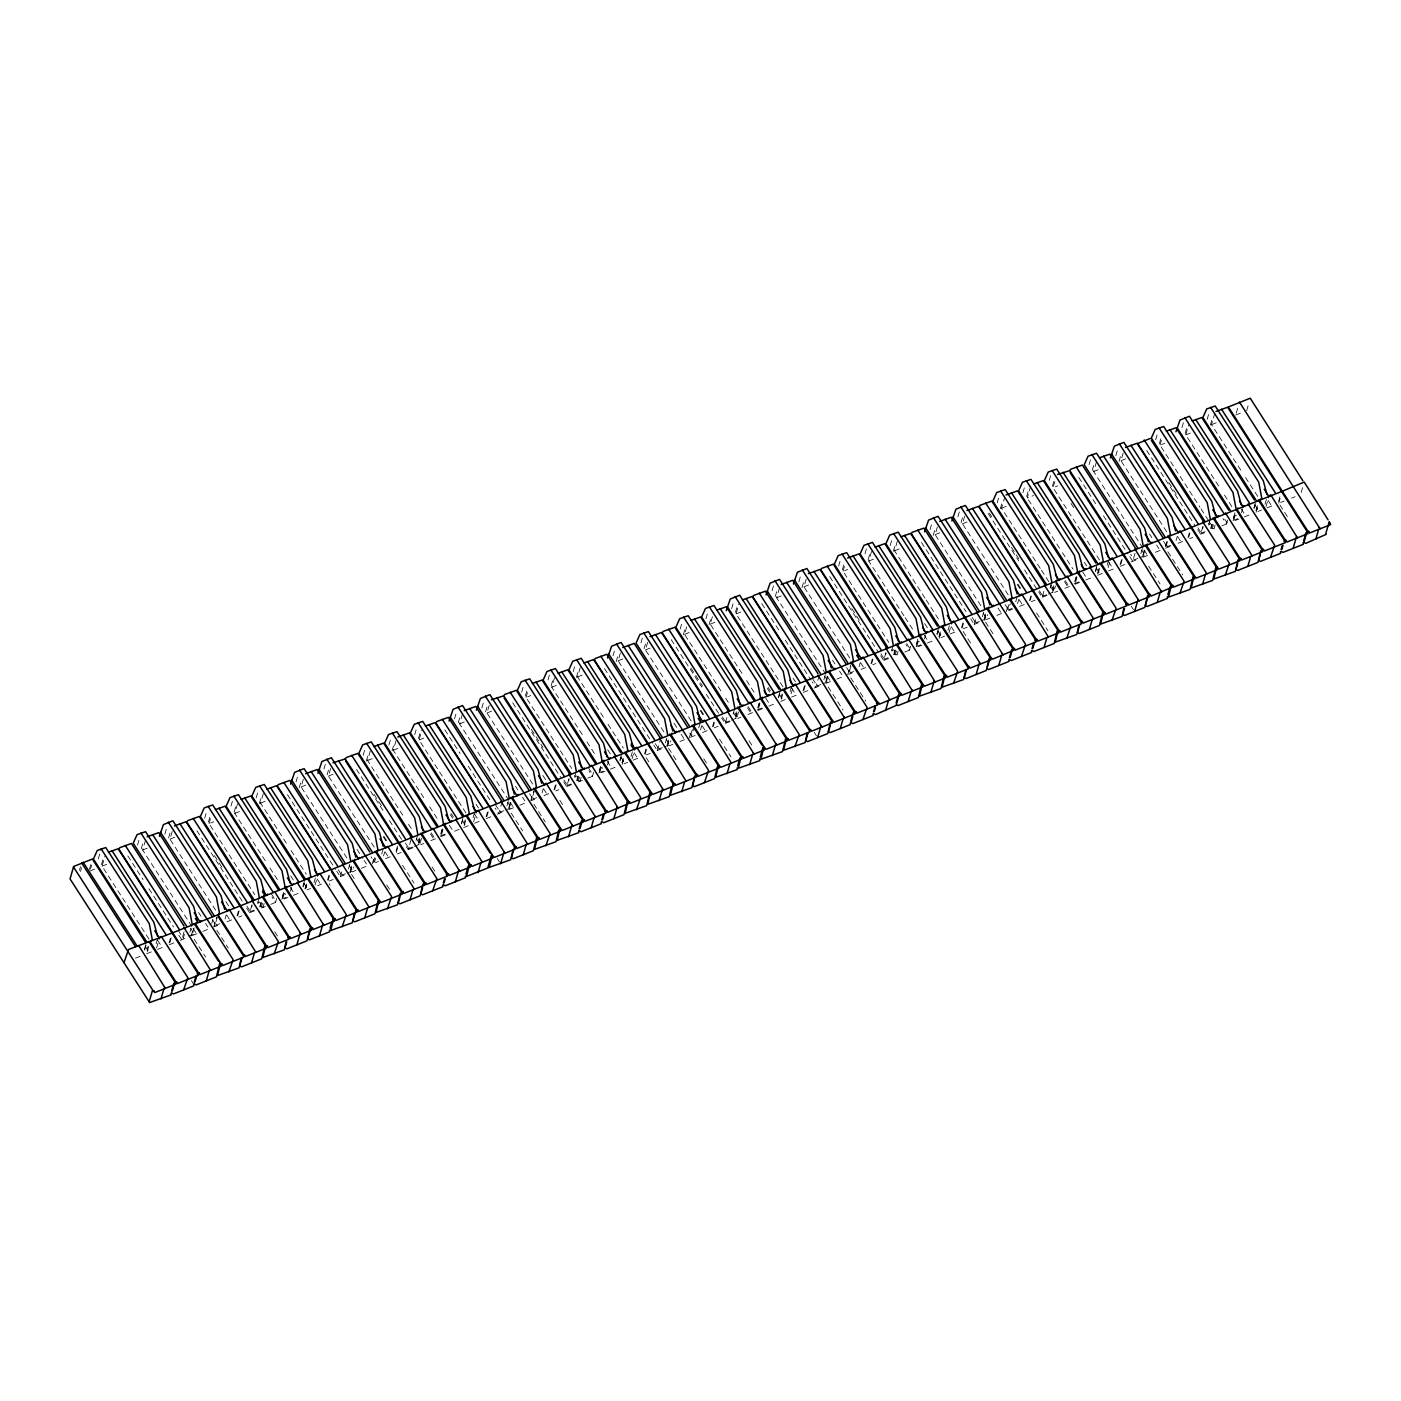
<?xml version="1.0" encoding="UTF-8"?>
<svg xmlns="http://www.w3.org/2000/svg" width="1401" height="1401" viewBox="0 0 1401 1401"><rect width="100%" height="100%" fill="white"/><g stroke="black" fill="none" stroke-linecap="round" stroke-linejoin="round"><path stroke-width="0.75" stroke-dasharray="5 3.75" d="M79.454 870.266L80.522 866.571M80.487 871.492L81.556 867.797M89.366 869.478L91.083 863.506M90.54 869.005L91.678 865.03M98.298 858.866L101.17 848.918M101.467 864.662L103.184 858.69M148.961 939.073L102.063 866.186L104.935 856.221M137.526 845.013L139.837 837.045M141.273 848.813L142.99 842.842M191.902 926.569L142.657 850.022L145.529 840.075M164.863 834.138L167.157 826.187M168.593 837.938L170.327 831.966M215.701 910.23L169.976 839.146L172.848 829.199M144.461 949.318L146.177 943.346M144.601 950.141L146.895 942.173M147 950.071L148.156 946.078M147.21 951.734L148.926 945.763M156.106 943.801L157.823 937.829M156.579 948.022L159.451 938.057M204.669 818.307L206.402 812.317M169.066 943.048L170.782 937.076M169.854 942.733L171.57 936.761M208.416 822.089L210.132 816.118M209.047 823.595L210.78 817.624M184.056 931.788L181.762 939.756L178.242 934.292M184.407 934.292L183.268 938.285L178.61 931.052M189.888 932.12L191.026 928.145M191.131 936.026L193.426 928.057M194.214 927.76L191.919 935.71L197.383 933.539M231.007 806.048L232.724 800.076M234.177 811.844L235.893 805.873M265.262 860.739L234.773 813.368L237.645 803.421M211.744 923.417L212.882 919.441M213.775 927.024L216.647 917.06M217.418 916.744L214.546 926.709L218.188 925.255M219.694 923.784L216.052 925.238L217.208 921.245M256.19 797.799L258.484 789.831M225.071 919.003L226.209 915.011M259.36 803.579L261.654 795.628M286.347 843.192L260.551 803.106L264.001 791.162M236.979 916.009L238.713 910.037M237.767 915.711L239.483 909.739M251.987 904.766L249.676 912.734L244.982 905.431M254.054 910.107L250.394 911.561L252.127 905.589M257.591 903.417L259.308 897.446M259.623 907.007L261.339 901.036M296.031 781.933L298.325 773.982M260.428 906.692L261.584 902.699M262.477 903.225L261.339 907.218L257.837 901.789M264.141 903.452L263.003 907.428L259.483 901.964M299.201 787.73L301.495 779.762M346.888 858.025L301.145 786.959L304.017 776.995M276.645 898.479L275.489 902.454L271.969 896.99M282.196 897.148L283.93 891.176M282.284 897.988L283.44 894.013M283.072 897.673L284.21 893.698M323.929 769.079L325.645 763.107M290.445 891.229L291.583 887.236M327.098 774.858L328.815 768.886M374.207 847.15L328.464 776.084L331.337 766.119M302.931 886.255L304.647 880.283M303.071 887.078L304.227 883.103M304.928 888.987L306.644 883.015M305.698 888.672L306.854 884.679M313.999 882.735L316.311 874.767M315.067 884.942L317.939 874.995M363.174 755.227L365.468 747.258M327.571 879.968L329.288 873.996M329.498 875.678L327.764 881.649L330.058 885.204M366.326 761.006L368.638 753.055M402.735 815.189L367.552 760.533L370.424 750.568M340.268 876.676L341.984 870.704M345.399 873.751L341.756 875.205L342.912 871.229M348.376 869.04L350.67 861.09M350.197 870.967L351.931 864.995M350.408 872.648L352.141 866.676M347.22 873.033L352.684 870.862L353.84 866.869M388.935 744.964L391.229 737.014M392.087 750.761L394.399 742.793M423.75 797.677L393.261 750.288L396.711 738.345M372.263 863.944L374.557 855.976M374.767 857.657L373.051 863.629L378.515 861.457M375.696 858.183L374.557 862.158L371.055 856.729M414.696 734.719L416.99 726.751M381.737 854.015L383.471 848.043M383.559 855.923L384.715 851.948M418.426 738.52L420.16 732.548M465.955 812.93L419.057 740.026L421.929 730.079M396.063 850.95L397.779 844.978M396.255 852.631L397.989 846.659M411.053 839.689L408.181 849.654L404.661 844.19M412.542 847.045L408.899 848.481L410.055 844.505M416.079 840.337L417.813 834.366M418.689 841.948L419.845 837.956M454.519 718.871L456.831 710.902M420.072 839.637L418.356 845.609L423.82 843.437M414.363 846.309L419.827 844.138L421.561 838.166M458.267 722.671L460.001 716.699M508.896 800.409L459.651 723.879L462.523 713.932M440.702 834.068L442.418 828.096M441.35 832.93L442.506 828.937M441.56 834.611L443.294 828.639M481.856 707.995L484.151 700.027M485.587 711.796L487.32 705.824M532.713 784.07L486.97 713.004L489.842 703.057M461.419 823.175L463.153 817.203M461.577 823.998L462.715 820.023M463.994 823.911L465.15 819.935M464.204 825.592L465.92 819.62M473.083 817.659L474.799 811.687M473.573 821.862L476.445 811.915M521.662 692.147L523.956 684.178M486.059 816.888L487.793 810.916M486.847 816.59L488.564 810.619M525.41 695.947L527.126 689.975M526.04 697.453L527.774 691.481M502.206 801.652L498.756 813.613L495.236 808.132M503.905 810.689L500.262 812.125L501.4 808.149M506.882 805.978L509.176 798.01M508.703 807.887L510.419 801.915M509.474 807.571L511.207 801.6M548.001 679.905L549.717 673.934M551.171 685.702L552.887 679.73M582.256 734.597L551.766 687.226L554.638 677.261M530.769 800.864L533.641 790.917M534.411 790.602L531.539 800.549L535.182 799.113M536.688 797.624L533.045 799.078L534.201 795.103M573.184 671.639L575.478 663.689M542.064 792.843L543.22 788.868M576.354 677.436L578.648 669.468M603.341 717.049L577.545 676.963L580.995 665.02M553.973 789.866L555.707 783.895M554.761 789.551L556.477 783.579M568.981 778.606L566.669 786.574L561.976 779.289M571.048 783.965L567.405 785.418L569.121 779.446M574.585 777.257L576.301 771.286M576.617 780.865L578.333 774.893M613.025 655.791L615.319 647.822M577.422 780.532L578.578 776.557M579.471 777.082L578.333 781.058L574.83 775.646M581.135 777.292L579.996 781.285L576.476 775.804M616.195 661.587L618.489 653.619M663.881 731.865L618.139 660.799L621.011 650.852M593.639 772.319L592.483 776.312L588.963 770.848M599.19 770.988L600.924 765.016M599.278 771.846L600.434 767.853M600.066 771.531L601.204 767.555M640.922 642.936L642.639 636.965M607.439 765.069L608.577 761.093M644.092 648.716L645.808 642.744M691.201 721.007L645.458 649.924L648.348 639.977M619.925 760.095L621.641 754.123M620.065 760.936L621.221 756.943M621.921 762.827L623.638 756.855M622.132 764.508L623.848 758.536M630.993 756.575L633.305 748.607M632.061 758.799L634.933 748.835M680.168 629.084L682.462 621.116M644.565 753.826L646.281 747.854M646.491 749.535L644.758 755.507L650.484 764.386M683.32 634.863L685.632 626.895M720.902 690.868L684.546 634.373L687.418 624.426M657.262 750.533L660.134 740.569M662.393 747.609L658.75 749.062L659.906 745.069M665.37 742.898L667.664 734.93M667.191 744.807L668.925 738.835M667.401 746.488L669.135 740.516M705.929 618.822L708.223 610.854M664.214 746.873L669.678 744.702L670.834 740.726M709.099 624.618L711.393 616.65M741.917 673.338L710.254 624.145L713.704 612.202M689.257 737.802L691.569 729.833M692.339 729.518L690.045 737.486L695.509 735.315M694.423 726.051L691.551 736.015L688.049 730.586M731.69 608.577L733.984 600.609M698.731 727.855L700.465 721.883M700.553 729.781L701.708 725.788M735.42 612.377L737.154 606.405M782.949 686.77L736.05 613.883L738.922 603.936M712.479 726.786L714.773 718.836M713.249 726.489L714.405 722.496M726.891 717.522L725.175 723.511L721.655 718.03M729.536 720.885L725.893 722.338L727.049 718.363M733.091 714.195L734.807 708.223M735.683 715.788L736.838 711.813M772.091 590.732L773.825 584.76M737.066 713.477L735.35 719.449L740.814 717.277M731.357 720.167L736.821 717.995L738.555 712.023M775.261 596.511L776.995 590.539M825.889 674.266L776.644 597.737L779.516 587.772M757.696 707.925L759.412 701.954M758.344 706.769L759.5 702.794M758.554 708.451L760.288 702.479M798.85 581.853L801.144 573.885M802.02 587.632L804.314 579.664M849.707 657.927L803.964 586.861L806.836 576.897M778.413 697.033L780.147 691.061M778.571 697.856L779.709 693.88M780.987 697.768L782.143 693.793M781.198 699.449L782.914 693.477M790.076 691.516L791.793 685.544M791.145 693.723L793.439 685.772M838.656 566.004L840.95 558.036M803.053 690.746L804.787 684.774M803.841 690.43L805.557 684.459M842.404 569.804L844.12 563.832M843.034 571.31L844.768 565.339M819.2 675.51L815.75 687.453L812.23 681.989M820.898 684.529L817.256 685.982L818.412 682.007M823.876 679.818L826.17 671.867M825.697 681.744L827.413 675.772M826.467 681.429L828.201 675.457M864.995 553.763L866.711 547.791M868.165 559.542L869.881 553.57M903.943 615.74L868.76 561.065L871.632 551.118M847.763 674.722L850.635 664.757M850.845 666.438L848.533 674.406L852.176 672.953M853.682 671.482L850.039 672.935L851.195 668.96M890.178 545.497L892.49 537.529M859.058 666.701L860.214 662.726M893.348 551.293L895.642 543.325M925.028 598.192L894.538 550.803L897.988 538.86M870.967 663.724L872.7 657.752M871.755 663.409L872.911 659.433M885.975 652.463L883.663 660.431L878.987 653.146M888.041 657.822L884.399 659.258L886.115 653.286M891.579 651.115L893.295 645.143M893.61 654.705L895.344 648.733M930.019 529.648L932.313 521.68M894.416 654.39L895.572 650.414M896.465 650.94L895.327 654.915L891.824 649.486M898.129 651.15L896.99 655.125L893.47 649.661M933.189 535.427L935.483 527.476M980.875 605.722L935.132 534.657L938.005 524.71M910.632 646.176L909.477 650.152L905.957 644.688M917.918 638.874L915.624 646.842L921.087 644.67L918.758 641.045M916.272 645.686L917.427 641.711M917.06 645.388L918.198 641.395M957.916 516.776L959.632 510.805M924.432 638.926L925.571 634.933M961.086 522.573L962.802 516.601M1008.195 594.847L962.452 523.781L965.342 513.834M936.919 633.952L938.635 627.981M937.059 634.776L938.215 630.8M938.915 636.684L940.631 630.713M939.125 638.366L940.842 632.394M947.987 630.432L950.298 622.464M949.055 632.639L951.927 622.692M997.162 502.924L999.456 494.956M961.559 627.666L963.275 621.694M963.485 623.375L961.751 629.347L970.911 643.584M1000.314 508.721L1002.626 500.752M1040.243 568.368L1001.54 508.23L1004.412 498.283M974.255 624.391L975.972 618.419M979.387 621.466L975.744 622.902L976.9 618.927M982.364 616.755L984.658 608.787M984.185 618.664L985.919 612.692M984.395 620.345L986.129 614.374M981.208 620.731L986.672 618.559L987.828 614.584M1022.923 492.679L1025.217 484.711M1026.653 496.479L1028.387 490.508M1030.698 486.059L1027.248 498.003L1033.5 495.516M1006.251 611.642L1008.562 603.691M1007.617 609.347L1009.333 603.376M1012.187 608.402L1008.545 609.855L1010.261 603.884M1049.261 480.438L1050.978 474.466M1015.725 601.712L1017.459 595.74M1017.546 603.621L1018.702 599.646M1052.414 486.217L1054.147 480.245M1054.76 481.769L1053.044 487.741L1057.72 485.867M1029.472 600.644L1031.766 592.676M1030.243 600.328L1031.399 596.353M1043.885 591.38L1042.169 597.351L1038.649 591.887M1046.529 594.742L1042.887 596.196L1044.043 592.203M1050.085 588.035L1051.801 582.063M1052.676 589.646L1053.832 585.671M1089.085 464.572L1090.819 458.6M1054.06 587.334L1052.344 593.306L1057.808 591.134M1048.351 594.024L1053.815 591.835L1055.548 585.863M1092.255 470.368L1093.988 464.396M1142.883 548.124L1093.638 471.577L1096.51 461.63M1074.69 581.765L1076.406 575.793M1075.338 580.627L1076.493 576.652M1075.548 582.308L1077.281 576.336M1115.844 455.693L1118.138 447.742M1119.014 461.489L1121.308 453.521M1166.7 531.785L1120.958 460.701L1123.83 450.754M1095.407 570.872L1097.141 564.901M1095.564 571.713L1096.703 567.72M1097.403 573.604L1099.137 567.633M1098.191 573.289L1099.908 567.317M1107.07 565.356L1108.786 559.384M1108.138 567.58L1110.433 559.612M1155.65 439.844L1157.944 431.893M1120.047 564.603L1121.781 558.631M1120.835 564.288L1122.551 558.316M1159.398 443.644L1161.114 437.672M1160.028 445.15L1161.762 439.178M1135.038 553.342L1132.744 561.311L1129.224 555.847M1140.869 553.675L1143.163 545.707M1142.691 555.584L1144.407 549.612M1143.461 555.286L1145.195 549.315M1181.989 427.603L1183.705 421.631M1185.158 433.399L1186.875 427.428M1218.59 485.954L1185.754 434.923L1188.626 424.976M1165.334 546.583L1167.628 538.614M1166.105 546.267L1167.839 540.296M1170.676 545.339L1167.033 546.793L1168.189 542.8M1207.172 419.354L1209.483 411.386M1176.052 540.558L1177.208 536.565M1210.341 425.133L1212.636 417.183M1240.848 470.211L1211.532 424.661L1214.982 412.717M1187.96 537.564L1189.694 531.592M1188.748 537.266L1189.904 533.273M1202.969 526.321L1200.657 534.289L1195.981 526.986M1205.035 531.662L1201.393 533.116L1203.109 527.144M1236.277 413.19L1237.871 407.638M1208.573 524.972L1210.289 519M1210.604 528.562L1211.76 524.587M1211.41 528.247L1212.565 524.254M1213.459 524.78L1212.32 528.772L1208.818 523.344M1246.662 410.686L1248.396 404.714M1215.122 525.007L1213.984 528.983L1209.291 521.697M1227.626 520.034L1226.47 524.009L1222.95 518.545M1234.911 512.731L1232.617 520.682L1238.081 518.51L1235.752 514.903M1233.265 519.543L1234.421 515.568M1234.053 519.228L1235.192 515.253M1241.426 512.784L1242.564 508.791M1253.913 507.81L1255.629 501.838M1254.053 508.633L1255.208 504.64M1255.909 510.542L1257.625 504.57M1256.119 512.206L1257.835 506.234M1264.98 504.272L1267.292 496.322M1266.049 506.497L1268.921 496.549M1278.553 501.523L1280.269 495.551M1278.745 503.204L1280.479 497.232M1301.179 492.522L1302.912 486.55M89.962 871.002L95.426 868.83M102.063 866.186L106.739 864.312M142.657 850.022L147.333 848.165M169.976 839.146L174.652 837.29M210.623 822.982L213.74 821.739M234.773 813.368L239.448 811.512M260.551 803.106L266.803 800.619M301.145 786.959L305.838 785.085M328.464 776.084L333.158 774.21M367.552 760.533L373.804 758.046M393.261 750.288L399.513 747.801M419.057 740.026L423.732 738.169M459.651 723.879L464.326 722.023M486.97 713.004L491.646 711.148M527.617 696.84L530.734 695.596M551.766 687.226L556.442 685.352M577.545 676.963L583.797 674.476M618.139 660.799L622.832 658.943M645.458 649.924L650.152 648.068M684.546 634.373L689.222 632.516M710.254 624.145L716.506 621.659M736.05 613.883L740.726 612.027M776.644 597.737L781.32 595.863M803.964 586.861L808.64 584.988M844.61 570.68L847.728 569.436M868.76 561.065L873.436 559.209M894.538 550.803L900.79 548.316M935.132 534.657L939.826 532.8M962.452 523.781L967.145 521.925M1001.54 508.23L1006.216 506.374M1093.638 471.577L1098.314 469.72M1120.958 460.701L1125.633 458.845M1161.604 444.537L1164.721 443.294M1185.754 434.923L1190.43 433.067M1211.532 424.661L1217.784 422.174M1235.735 415.029L1241.198 412.857M188.732 936.096L194.196 933.924L190.711 928.513M281.636 899.127L287.1 896.955L284.771 893.348M440.124 836.064L445.588 833.893M505.726 809.953L511.19 807.782L507.705 802.353M598.63 772.984L604.094 770.813L601.765 767.205M757.118 709.904L762.582 707.733M822.72 683.811L828.184 681.639L824.699 676.21M1074.112 583.762L1079.576 581.59M1137.892 558.386L1134.25 559.84L1130.765 554.411M1139.713 557.651L1145.177 555.479L1141.692 550.068M135.442 958.179L142.727 955.289M146.632 953.731L152.096 951.559M157.56 949.388L165.371 946.27M169.276 944.729L175.51 942.243M180.204 940.369L185.668 938.197M202.847 931.367L209.082 928.881M227.05 921.735L233.284 919.249M238.748 917.077L241.883 915.834M249.938 912.629L255.402 910.44M261.672 907.953L265.314 906.5M270.778 904.328L276.242 902.156M284.315 898.952L287.958 897.498M293.422 895.327L299.639 892.84M306.959 889.933L310.602 888.479M317.624 885.695L321.529 884.136M329.323 881.036L333.228 879.478M340.513 876.571L344.156 875.135M352.229 871.912L355.872 870.459M361.335 868.287L368.621 865.398M385.538 858.655L391.79 856.169M397.254 853.997L401.159 852.456M408.444 849.549L413.908 847.377M430.86 840.618L436.569 838.358M440.982 836.59L446.446 834.418M459.213 829.339L453.451 831.634L448.758 824.348M463.626 827.588L469.09 825.417M474.554 823.228L482.364 820.128M486.27 818.569L492.504 816.082M497.197 814.226L504.483 811.319M508.913 809.568L514.377 807.396M519.841 805.225L526.075 802.738M544.043 795.593L550.278 793.106M555.742 790.935L558.876 789.691M566.932 786.469L572.396 784.297M578.666 781.811L582.308 780.357M587.772 778.185L593.236 776.014M601.309 772.792L604.952 771.338M610.416 769.167L616.633 766.697M623.953 763.79L627.595 762.337M633.059 760.165L638.523 757.994M646.334 754.876L650.222 753.335M657.507 750.428L661.149 748.975M669.223 745.77L672.865 744.316M679.888 741.514L685.614 739.238M702.531 732.513L708.783 730.026M714.247 727.855L718.153 726.296M725.438 723.406L730.902 721.217M747.854 714.475L753.563 712.198M757.976 710.447L763.44 708.276M768.904 706.104L776.207 703.197M780.62 701.428L786.084 699.257M791.547 697.085L798.833 694.195M803.263 692.427L809.515 689.94M814.191 688.084L821.476 685.177M825.907 683.425L831.371 681.236M836.835 679.065L844.12 676.175M861.037 669.433L867.272 666.946M872.735 664.774L875.87 663.531M883.926 660.326L889.39 658.155M904.766 652.025L910.23 649.854M918.303 646.649L921.946 645.196M927.409 643.024L933.626 640.555M940.947 637.63L944.589 636.194M950.053 634.005L955.517 631.833M963.328 628.734L967.215 627.175M974.501 624.286L978.161 622.832M986.216 619.627L989.859 618.174M996.882 615.372L1002.608 613.095M1008.86 610.608L1012.503 609.155M1019.525 606.37L1025.777 603.884M1031.241 601.712L1035.146 600.153M1042.432 597.246L1047.895 595.075M1064.848 588.332L1070.557 586.056M1074.97 584.305L1080.434 582.115M1085.915 579.944L1093.2 577.054M1097.613 575.286L1103.077 573.114M1108.541 570.943L1115.826 568.035M1120.257 566.284L1126.509 563.797M1131.185 561.924L1138.47 559.034M1142.901 557.265L1148.365 555.094M1155.387 552.292L1161.114 550.015M1165.527 548.264L1170.991 546.092M1178.031 543.29L1183.757 541.014M1189.729 538.632L1192.864 537.389M1200.92 534.184L1204.562 532.73M1221.76 525.883L1227.223 523.711M1235.297 520.507L1238.939 519.053M1244.403 516.881L1250.62 514.395M1257.94 511.488L1261.583 510.034M1267.047 507.863L1272.511 505.691M1280.567 502.486L1284.209 501.033M1291.512 498.126L1295.154 496.672M1279.901 504.99L1287.904 517.424M1268.203 500.542L1271.723 506.006M1245.542 477.513L1258.448 497.548M1254.893 505.008L1258.378 510.437M1241.251 508.966L1245.944 516.269M1224.456 495.061L1232.652 507.81M1224.824 519.246L1227.153 522.871M1161.201 446.972L1199.904 507.109M1201.077 508.931L1208.117 519.876M1168.819 482.522L1176.963 495.166M1197.89 527.687L1201.393 533.116M1146.718 450.457L1154.932 463.206M1156.105 465.027L1194.808 525.165M1177.628 536.583L1181.148 542.047M1163.548 541.364L1167.033 546.793M1167.821 551.819L1182.707 574.935M1149.52 534.026L1151.867 537.686M1156.543 544.971L1158.89 548.614M1144.057 549.945L1147.577 555.409M1148.61 566.162L1160.063 583.937M1078.805 477.478L1097.561 506.637M1103.428 515.743L1128.05 554.025M1071.012 503.467L1075.705 510.77M1108.541 561.783L1113.235 569.069M1131.22 606.178L1133.479 609.698M1054.217 489.562L1099.943 560.628M1096.388 568.088L1099.873 573.517M1084.304 562.274L1086.651 565.916M1082.763 572.046L1087.439 579.331M1028.422 499.824L1061.257 550.838M1062.431 552.659L1072.991 569.069M1065.163 580.522L1068.648 585.933M1064.462 581.625L1067.982 587.089M1041.416 570.189L1049.612 582.939M1050.785 584.76L1055.478 592.063M1050.33 586.424L1053.815 591.835M989.386 513.064L991.715 516.671M1011.487 547.406L1019.63 560.05M1039.402 590.767L1042.887 596.196M988.23 513.537L1018.72 560.908M1024.569 570.014L1037.476 590.066M1017.949 584.094L1021.469 589.576M1036.547 612.99L1047.983 630.783M1017.161 584.41L1020.681 589.874M1019.14 599.663L1022.642 605.127M1005.042 604.444L1008.545 609.855M998.055 608.034L1001.575 613.515M983.187 613.13L986.672 618.559M985.533 622.114L993.554 634.565M972.259 617.491L975.744 622.902M921.473 542.38L966.042 611.624M970.735 618.909L973.082 622.552M951.209 626.685L954.729 632.149M926.201 600.013L940.281 621.886M937.882 631.168L941.384 636.579M924.642 623.533L928.163 628.996M924.257 635.126L928.951 642.411M905.116 617.561L913.329 630.31M906.657 643.584L910.16 649.013M844.208 573.132L888.777 642.376M851.826 608.664L859.969 621.308M880.896 653.847L884.399 659.258M829.725 576.599L866.081 633.094M867.254 634.916L877.814 651.325M860.634 662.726L864.154 668.189M846.554 667.506L850.039 672.935M850.827 677.961L865.695 701.078M832.527 660.186L834.873 663.829M839.549 671.114L841.896 674.757M827.063 676.088L830.583 681.551M828.184 686.98L843.069 710.097M812.598 678.749L817.256 685.982M761.811 603.638L779.394 630.958M785.26 640.082L811.056 680.168M793.106 678.154L795.453 681.797M791.547 687.926L796.241 695.229M814.226 732.32L816.485 735.84M779.394 694.231L782.879 699.659M768.116 687.383L770.445 690.991M767.31 688.416L769.657 692.059M765.752 698.188L770.445 705.491M746.61 680.641L755.997 695.211M748.169 706.664L751.654 712.093M747.469 707.768L750.989 713.232M725.595 698.153L730.289 705.456M734.965 712.741L738.485 718.205M733.336 712.566L736.821 717.995M749.08 740.796L753.65 747.906M691.008 668.119L702.637 686.192M722.408 716.909L725.893 722.338M671.237 639.679L701.726 687.05M706.402 694.353L720.482 716.209M700.955 710.254L704.475 715.718M719.554 739.15L730.989 756.925M700.167 710.57L703.687 716.034M702.146 725.806L705.649 731.269M703.775 758.817L708.346 765.927M674.021 723.249L679.888 732.373M681.061 734.194L684.581 739.658M666.193 739.29L669.678 744.702M668.54 748.274L676.56 760.725M655.265 743.633L658.75 749.062M604.479 668.522L652.568 743.248M653.742 745.069L656.088 748.712M634.215 752.827L637.735 758.291M608.034 724.335L623.287 748.029M620.888 757.311L624.391 762.739M607.649 749.675L611.169 755.139M607.263 761.268L611.957 768.554M586.949 741.882L596.318 756.47M588.508 767.941L593.166 775.156M527.214 699.274L571.783 768.519M531.347 729.396L542.975 747.469M563.903 779.989L567.405 785.418M512.731 702.759L560.82 777.467M559.91 800.444L564.48 807.554M542.852 775.453L546.372 780.917M543.641 788.886L547.161 794.349M529.56 793.666L533.045 799.078M533.834 804.121L545.269 821.897M515.533 786.329L517.88 789.971M522.555 797.257L524.902 800.917M510.069 802.23L513.589 807.694M511.19 813.123L522.643 830.898M495.604 804.91L500.262 812.125M444.817 729.781L460.053 753.475M468.267 766.224L490.543 800.847M476.112 804.314L478.441 807.957M474.554 814.086L479.247 821.371M497.232 858.463L499.492 861.983M462.4 820.391L465.885 825.802M451.122 813.526L453.451 817.133M450.316 814.576L452.663 818.219M429.617 806.783L439.003 821.354M431.175 832.807L434.66 838.236M430.475 833.91L433.977 839.374M408.602 824.313L413.277 831.599M417.971 838.884L421.491 844.348M416.342 838.709L419.827 844.138M432.086 866.939L436.657 874.049M374.014 794.279L382.158 806.923M405.414 843.069L408.899 848.481M356.572 769.464L360.092 774.946M361.265 776.767L383.559 811.389M389.408 820.496L403.488 842.369M383.962 836.397L387.482 841.861M402.56 865.293L413.995 883.068M383.173 836.712L386.694 842.176M385.135 851.948L388.655 857.412M386.781 884.977L391.352 892.087M357.027 849.409L362.894 858.515M364.067 860.337L366.414 863.979M349.199 865.433L352.684 870.862M351.546 874.417L356.134 881.527M338.271 869.776L341.756 875.205M287.485 794.682L335.575 869.391M336.748 871.212L339.095 874.854M317.221 878.987L320.741 884.451M291.04 850.495L306.294 874.171M303.894 883.453L307.397 888.882M290.655 875.818L294.175 881.282M290.27 887.411L294.963 894.714M269.955 868.042L279.324 882.612M271.514 894.083L276.172 901.316M210.22 825.417L254.789 894.679M274.736 931.788L279.307 938.898M214.353 855.538L222.496 868.2M246.909 906.132L250.394 911.561M196.911 830.723L243.809 903.61M225.859 901.614L229.379 907.077M226.647 915.028L230.167 920.492M212.567 919.809L216.052 925.238M216.84 930.264L228.275 948.039M198.539 912.471L200.886 916.131M205.562 923.417L207.908 927.059M193.075 928.39L196.595 933.854M194.196 939.265L205.649 957.058M127.824 855.923L143.06 879.618M148.926 888.724L173.549 926.989M191.377 980.595L193.671 984.15M157.56 940.229L162.253 947.514M145.424 946.533L148.909 951.944"/><path stroke-width="1.5" d="M152.359 940.001L149.277 923.662L101.17 848.918M192.182 924.152L189.082 907.813L140.976 833.07M219.502 913.294L216.402 896.938L168.313 822.194M259.308 897.446L256.225 881.089L208.119 806.346M285.068 887.183L281.986 870.844L233.879 796.101M310.847 876.938L307.747 860.599L259.64 785.856M350.67 861.09L347.571 844.733L299.481 769.99M377.99 850.214L374.908 833.875L326.801 759.132M417.813 834.366L414.714 818.026L366.607 743.283M443.574 824.121L440.474 807.764L392.385 733.021M469.335 813.858L466.235 797.519L418.146 722.776M509.176 798.01L506.076 781.67L457.969 706.927M536.495 787.134L533.396 770.795L485.306 696.052M576.301 771.286L573.219 754.946L525.112 680.203M602.062 761.041L598.98 744.702L550.873 669.958M627.841 750.796L624.741 734.439L576.634 659.696M667.664 734.93L664.564 718.59L616.475 643.847M694.984 724.072L691.901 707.715L643.795 632.972M734.807 708.223L731.707 691.866L683.618 617.123M760.568 697.961L757.468 681.622L709.379 606.878M786.329 687.716L783.229 671.377L735.14 596.633M826.17 671.867L823.07 655.51L774.963 580.767M853.489 660.992L850.389 644.635L802.3 569.909M893.295 645.143L890.213 628.804L842.106 554.06M919.074 634.898L915.974 618.541L867.867 543.798M944.834 624.636L941.735 608.297L893.628 533.553M984.658 608.787L981.576 592.448L933.469 517.705M1011.995 597.912L1008.895 581.573L960.788 506.829M1051.801 582.063L1048.701 565.724L1000.612 490.98M1077.562 571.818L1074.462 555.479L1026.373 480.736M1103.323 561.573L1100.223 545.217L1052.133 470.473M1143.163 545.707L1140.064 529.368L1091.957 454.625M1170.483 534.849L1167.383 518.493L1119.294 443.749M1210.289 519L1207.207 502.644L1159.1 427.9M1236.067 508.738L1232.968 492.399L1184.861 417.656M1261.828 498.493L1258.728 482.154L1210.622 407.411M159.399 836.309L163.427 824.576L172.901 820.811L220.99 895.554L224.65 909.372M123.988 962.75L128.507 949.493L171.938 933.084M149.171 1001.855L152.621 989.912L73.5 866.974M172.726 932.786L239.851 906.062M160.992 998.913L163.864 988.948M171.605 991.172L173.899 983.204M172.376 990.857L175.248 980.91L150.082 941.787L151.15 940.491M183.636 989.894L187.822 977.653L161.29 936.446M194.249 982.154L195.965 976.182M195.019 981.856L196.753 975.884M206.28 980.893L209.152 970.928M210.623 970.35L183.934 927.427M219.747 963.205L216.419 976.847L196.122 984.921L194.441 983.835M240.639 905.747L330.583 869.513L276.627 785.698L266.891 789.131M228.906 971.874L233.091 959.632L152.639 834.593M290.567 784.122L294.595 772.371L304.07 768.606L352.176 843.349L355.819 857.167M241.235 958.179L239.063 967.846L217.54 975.534L220.535 962.89L195.352 923.767L196.42 922.471M242.023 957.864L239.729 965.832L241.41 966.918L261.707 958.827L265.034 945.185L186.053 821.739L174.495 825.907M251.55 962.872L254.422 952.925M255.893 952.33L229.221 909.424M317.887 773.247L321.932 761.496L331.389 757.731L379.496 832.474L383.138 846.292M274.193 953.853L278.379 941.612L251.847 900.405M285.944 942.137L284.333 949.825L262.81 957.513L265.805 944.869L186.701 821.932L187.769 820.618L199.327 816.468L253.126 900.773M286.75 941.822L285.033 947.794L286.715 948.88L307.012 940.807L309.761 929.143M344.418 759.167L332.983 762.827M296.854 944.852L300.304 932.891M301.197 934.292L274.508 891.386M310.532 928.828L307.66 938.793L309.341 939.878L329.638 931.788L329.533 930.089M331.214 869.706L398.497 842.491M319.498 935.833L322.37 925.886M330.093 928.092L331.827 922.121M342.142 926.832L346.31 914.59L319.796 873.366M354.453 913.119L352.281 922.786L330.759 930.474L333.753 917.83L308.57 878.707L309.639 877.411M364.768 917.813L367.64 907.866M369.111 907.27L342.439 864.364M399.127 842.684L489.072 806.451L435.133 722.618L425.396 726.051M387.412 908.811L391.597 896.57L311.127 771.531M449.056 721.042L453.101 709.309L462.558 705.544L510.665 780.287L514.325 794.087M400.318 893.102L397.569 904.766L376.028 912.454L379.023 899.81L353.858 860.704L354.926 859.391M399.95 896.78L398.217 902.752L399.898 903.838L420.195 895.764L422.962 884.101M410.055 899.792L412.927 889.845M414.398 889.25L387.709 846.344M422.577 887.761L420.86 893.733L422.542 894.819L442.839 886.745L442.716 885.047M476.393 710.167L480.42 698.434L489.895 694.668L537.984 769.412L541.644 783.229M432.681 890.791L436.867 878.55L410.353 837.325M443.294 883.05L444.45 879.075M444.099 882.735L445.255 878.742M502.906 696.087L491.488 699.747M455.36 881.772L458.792 869.828M459.703 871.229L433.014 828.306M465.955 874.031L468.249 866.063M489.72 806.626L556.845 779.919M477.986 872.753L480.858 862.806M488.021 867.009L491.471 855.065M500.63 863.752L504.08 851.808M504.973 853.209L478.284 810.303M512.959 850.039L510.787 859.706L489.247 867.394L492.241 854.75L467.076 815.645L468.144 814.331M523.274 854.75L526.146 844.785M527.617 844.19L500.928 801.284M557.633 779.604L647.437 743.861M545.917 845.731L550.085 833.49L469.633 708.451M607.561 657.962L611.589 646.229L621.063 642.464L669.17 717.207L672.813 731.024M558.806 830.04L556.057 841.686L534.534 849.391L537.529 836.747L512.346 797.624L513.414 796.311M568.543 836.73L571.415 826.765M579.156 828.989L581.45 821.021M579.926 828.674L582.238 820.706M591.187 827.711L594.059 817.764M601.8 819.97L603.516 813.999M602.588 819.655L604.321 813.683M613.848 818.692L617.298 806.748M618.191 808.149L591.502 765.244M648.208 743.563L715.351 716.839M636.492 809.69L640.677 797.449L614.146 756.225M659.135 800.671L662.568 788.728M663.479 790.129L636.79 747.223M671.464 786.959L669.275 796.644L647.752 804.332L650.747 791.688L625.564 752.565L626.632 751.269M726.226 610.748L730.254 599.015L739.728 595.232L787.817 669.976L791.477 683.793M681.762 791.67L684.634 781.705M686.105 781.128L659.433 738.204M694.668 775.961L691.919 787.625L670.396 795.313L673.391 782.669L594.269 659.731L595.337 658.435L606.896 654.267L660.204 737.907M694.301 779.639L692.584 785.611L694.266 786.697L714.563 778.623L717.312 766.96M716.121 716.524L805.925 680.798M704.405 782.651L708.591 770.41L628.121 645.371M766.049 594.9L770.095 583.149L779.551 579.384L827.658 654.127L831.318 667.944M727.049 773.65L729.921 763.703M731.392 763.107L704.703 720.202M737.644 765.909L739.956 757.941M793.386 584.024L797.414 572.273L806.888 568.508L854.978 643.252L858.638 657.069M749.693 764.631L752.565 754.684M760.288 756.908L763.16 746.943M772.354 755.629L775.786 743.668M776.697 745.069L750.008 702.164M806.713 680.483L873.839 653.759M794.98 746.61L799.165 734.369L772.651 693.162M807.309 732.898L805.137 742.565L783.614 750.271L786.609 737.626L761.426 698.504L762.494 697.19M808.097 732.583L805.803 740.551L807.484 741.637L827.781 733.564L830.53 721.9M817.624 737.609L821.074 725.665M821.967 727.049L795.278 684.143M830.163 725.578L828.429 731.55L830.11 732.635L850.407 724.562L850.302 722.846M840.267 728.59L843.139 718.643M850.862 720.85L853.174 712.899M852.806 716.559L851.072 722.531L852.754 723.616L873.051 715.543L872.928 713.845M874.627 653.461L964.431 617.718M862.911 719.589L867.079 707.347L786.626 582.308M924.555 531.82L928.583 520.086L938.057 516.321L986.164 591.064L989.807 604.864M873.506 711.848L875.24 705.876M874.294 711.533L875.432 707.558M885.537 710.57L888.409 700.623M889.88 700.027L863.209 657.122M896.15 702.829L898.444 694.878M951.874 520.944L955.92 509.211L965.377 505.446L1013.483 580.189L1017.144 594.006M908.181 701.568L911.053 691.604M930.842 692.549L934.292 680.606M935.185 682.007L908.513 639.084M965.201 617.403L1032.344 590.697M953.486 683.53L957.671 671.289L931.14 630.082M965.814 669.836L963.625 679.503L942.102 687.19L945.097 674.546L919.932 635.424L921 634.128M966.585 669.52L964.291 677.489L965.972 678.574L986.269 670.484L989.018 658.82M976.129 674.529L979.562 662.585M980.472 663.986L953.783 621.081M987.512 666.473L990.384 656.526L911.263 533.588L912.331 532.275L923.889 528.124L977.705 612.43M998.755 665.51L1001.627 655.563M1009.368 657.787L1011.662 649.819M1010.139 657.472L1013.028 647.525L987.845 608.402L988.913 607.088M1033.115 590.381L1122.919 554.638M1068.981 470.824L1057.562 474.484M1021.399 656.509L1025.585 644.267L945.115 519.228M1032.012 648.768L1033.728 642.796M1032.782 648.453L1034.516 642.481M1044.043 647.507L1046.915 637.543M1048.386 636.947L1021.697 594.042M1110.38 457.864L1114.408 446.131L1123.882 442.366L1171.972 517.109L1175.632 530.926M1066.686 638.488L1070.854 626.247L1044.34 585.04M1079.015 624.776L1076.826 634.46L1055.303 642.148L1058.298 629.504L979.176 506.549L980.245 505.253L991.82 501.085L1045.619 585.408M1079.803 624.461L1077.509 632.429L1079.19 633.515L1099.487 625.441L1102.815 611.782L1077.159 571.976M1089.348 629.469L1092.22 619.522M1093.691 618.927L1067.002 576.021M1150.168 438.513L1137.682 443.487L1216.804 566.424L1213.791 579.068L1235.332 571.38L1238.081 559.717M1123.707 554.341L1190.832 527.617M1111.974 620.468L1116.159 608.227L1089.645 567.002M1123.742 608.752L1122.131 616.422L1100.608 624.11L1103.603 611.466L1078.42 572.361L1079.488 571.048M1124.513 608.437L1122.796 614.409L1124.478 615.494L1144.775 607.421L1147.524 595.758M1175.947 431.771L1179.992 420.037L1189.449 416.272L1237.556 491.015L1241.216 504.833M1134.617 611.449L1138.067 599.505M1138.96 600.906L1112.289 558.001M1148.295 595.443L1145.423 605.39L1147.104 606.475L1167.401 598.402L1167.296 596.703M1157.261 602.448L1160.133 592.483M1167.856 594.707L1170.168 586.739M1191.621 527.301L1281.425 491.576M1179.905 593.429L1184.09 581.187L1103.62 456.148M1202.531 584.427L1205.403 574.48M1206.891 573.885L1180.202 530.979M1225.175 575.408L1229.36 563.167L1202.846 521.96M1237.731 563.377L1236.015 569.349L1237.696 570.435L1257.993 562.361L1260.742 550.698M1247.836 566.407L1250.708 556.442M1252.179 555.847L1225.507 512.941M1260.375 554.376L1258.641 560.347L1260.322 561.433L1280.619 553.342L1280.514 551.644M1282.195 491.261L1304.208 482.067L1328.095 519.894M1270.479 557.388L1274.665 545.147L1248.133 503.94M1281.074 549.647L1282.23 545.672M1281.862 549.35L1283.018 545.357M1293.123 548.386L1296.555 536.443M1297.466 537.826L1270.777 494.921M1303.718 540.646L1306.012 532.678M1306.8 532.362L1303.928 542.327L1305.609 543.413L1326.239 534.324M1315.749 539.367L1318.621 529.42M1325.784 533.623L1329.234 521.68M174.6 982.924L174.932 981.908L175.878 984.167L154.811 992.556L153.059 990.612L154.303 990.997M197.226 973.923L197.559 972.907L198.522 975.166L177.437 983.555L175.703 981.611L176.929 981.996M219.869 964.904L220.202 963.906L221.165 966.147L200.08 974.536L198.347 972.592L199.572 972.977M287.783 937.882L288.116 936.866L289.079 939.125L267.994 947.514L266.26 945.57L267.486 945.955M310.444 928.863L310.777 927.847L311.74 930.106L290.655 938.495L288.921 936.551L290.147 936.936M333.088 919.844L333.42 918.846L334.384 921.087L313.299 929.476L311.565 927.532L312.791 927.935M378.375 901.841L378.708 900.825L379.653 903.067L358.586 911.456L356.835 909.529L358.078 909.914M423.645 883.821L423.978 882.805L424.941 885.064L403.856 893.435L402.122 891.509L403.348 891.894M446.289 874.802L446.621 873.804L447.567 876.045L426.499 884.434L424.766 882.49L425.992 882.875M468.95 865.783L469.282 864.785L470.246 867.026L449.161 875.415L447.427 873.471L448.653 873.856M491.593 856.782L491.926 855.766L492.872 858.025L471.804 866.413L470.053 864.47L471.296 864.855M488.476 867.709L466.621 876.413L469.615 863.769L444.432 824.646L445.5 823.35M536.863 838.761L537.196 837.745L538.159 840.005L517.074 848.393L515.34 846.449L516.566 846.834M582.151 820.741L582.483 819.725L583.429 821.984L562.361 830.373L560.61 828.429M604.777 811.722L605.109 810.724L606.073 812.965L584.988 821.354L583.254 819.427L584.48 819.813M628.909 803.456L607.649 812.335L605.915 810.408L607.141 810.794M650.082 793.702L650.414 792.686L651.377 794.945L630.292 803.333L628.559 801.39L629.785 801.775M717.995 766.68L718.328 765.664L719.291 767.923L698.206 776.312L696.472 774.368L697.698 774.753M740.639 757.661L740.971 756.663L741.935 758.904L720.85 767.293L719.116 765.349M763.282 748.659L763.615 747.644L764.578 749.903L743.493 758.291L741.759 756.347L742.985 756.733M853.857 712.601L854.19 711.603L855.153 713.845L834.068 722.233L832.334 720.307M876.501 703.6L876.833 702.584L877.797 704.843L856.712 713.232L854.978 711.288L856.204 711.673M899.144 694.598L899.477 693.583M896.027 705.526L875.397 714.615L873.716 713.529M900.598 695.334L879.355 704.213L877.604 702.286L878.847 702.672M921.77 685.579L922.103 684.581L923.066 686.823L901.981 695.211L900.248 693.267L901.473 693.653M989.719 658.54L990.052 657.542L991.015 659.783L969.93 668.172L968.196 666.228L969.422 666.631M1012.363 649.539L1012.695 648.523M1013.816 650.274L992.573 659.17L990.822 657.227M1034.989 640.52L1035.321 639.521L1036.285 641.763L1015.2 650.152L1013.466 648.208L1014.692 648.61M1057.632 631.518L1057.965 630.503L1058.928 632.762L1037.843 641.15L1036.11 639.206L1037.335 639.592M1125.581 604.479L1125.914 603.463L1126.859 605.722L1105.792 614.111L1104.041 612.167L1105.284 612.552M1148.207 595.478L1148.54 594.462L1149.503 596.721L1128.418 605.092L1126.684 603.166L1127.91 603.551M1170.851 586.459L1171.183 585.46M1172.304 587.194L1151.062 596.09L1149.328 594.147L1150.554 594.532M1193.494 577.457L1193.827 576.441L1194.79 578.701L1173.705 587.089L1171.972 585.145L1173.197 585.53M1216.138 568.438L1216.471 567.44L1217.416 569.682L1196.349 578.07L1194.598 576.126M1284.069 541.399L1284.402 540.401L1285.365 542.642L1264.28 551.031L1262.546 549.087L1263.772 549.49M1306.713 532.398L1307.045 531.382L1308.009 533.641L1286.924 542.029L1285.19 540.085L1286.416 540.471M1329.356 523.379L1329.689 522.38L1330.635 524.622L1309.567 533.01L1307.816 531.084L1309.059 531.469M160.52 936.761L159.451 938.057L154.758 930.772M201.114 920.597L200.045 921.911L194.179 912.787M219.064 913.452L217.996 914.765L243.179 953.871M228.433 909.722L227.365 911.035L221.498 901.929M264.369 895.432L263.3 896.728L288.466 935.85M267.521 894.171L266.453 895.484L262.933 890.02M287.012 886.413L285.944 887.726L311.11 926.849M292.301 884.749L293.229 883.943M319.008 873.681L317.939 874.995L314.419 869.513M359.602 857.535L358.533 858.831L353.858 851.545M377.57 850.389L376.501 851.685L401.667 890.808M386.939 846.659L385.87 847.955L380.004 838.849M422.857 832.352L421.789 833.665L446.972 872.77M426.009 831.108L424.941 832.404L421.421 826.94M450.807 821.669L451.735 820.863M477.513 810.601L476.445 811.915L472.925 806.451M518.107 794.455L517.039 795.75L512.346 788.465M536.058 787.309L534.989 788.605L560.172 827.728L557.178 840.372L578.701 832.684L578.578 830.968M545.427 783.579L544.359 784.893L538.492 775.769M581.362 769.272L580.294 770.585L605.46 809.708M584.515 768.028L583.446 769.342L578.753 762.039M604.006 760.27L602.938 761.584L628.103 800.689L625.109 813.333L646.632 805.645L649.959 792.003L624.303 752.197M609.295 758.606L610.223 757.801M636.001 747.539L634.933 748.835L631.431 743.371M671.92 733.248L670.851 734.544L696.017 773.667M676.595 731.375L675.527 732.688L670.851 725.403M694.563 724.229L693.495 725.543L718.66 764.648L715.666 777.292L737.189 769.604L737.084 767.906M703.932 720.499L702.864 721.813L696.997 712.706M739.868 706.209L738.8 707.505L763.965 746.628L760.971 759.272L782.494 751.584L785.821 737.924L760.165 698.136M743.003 704.948L741.935 706.262L737.241 698.976M767.801 695.526L768.729 694.721M785.138 688.189L784.07 689.485L809.235 728.608M794.507 684.459L793.439 685.772L789.919 680.291M830.408 670.168L829.339 671.482L854.522 710.587M835.101 668.312L834.033 669.608L828.166 660.501M853.051 661.167L851.983 662.463L877.166 701.586M862.421 657.437L861.352 658.733L855.486 649.626M898.356 643.129L897.288 644.442L922.471 683.548L919.459 696.192L940.999 688.504L944.327 674.862L918.653 635.056M901.508 641.886L900.44 643.182L895.747 635.896M926.289 632.446L927.217 631.641M943.644 625.109L942.575 626.422L967.741 665.528M952.995 621.379L951.927 622.692L947.251 615.407M993.589 605.232L992.521 606.528L986.672 597.421M1011.557 598.087L1010.489 599.383L1035.654 638.506M1020.926 594.357L1019.858 595.67L1015.165 588.367M1056.862 580.049L1055.794 581.362L1080.959 620.485M1059.997 578.806L1058.928 580.119L1055.408 574.638M1084.794 569.384L1085.722 568.578M1102.132 562.046L1101.063 563.342L1126.246 602.465M1111.501 558.316L1110.433 559.612L1105.739 552.327M1147.419 544.026L1146.351 545.322L1171.516 584.445L1168.522 597.089L1190.044 589.401L1193.372 575.741L1167.716 535.935M1151.167 542.958L1152.095 542.152M1170.045 535.007L1168.977 536.32L1194.16 575.426L1191.165 588.07L1212.688 580.382L1216.015 566.74L1137.034 443.294L1125.476 447.462M1179.414 531.277L1178.346 532.59L1173.653 525.305M1215.35 516.987L1214.282 518.282L1239.465 557.405M1218.502 515.726L1217.434 517.039L1212.741 509.754M1237.994 507.968L1236.925 509.281L1262.091 548.404M1243.282 506.304L1244.211 505.498M1260.637 498.966L1259.569 500.262L1284.735 539.385M1269.989 495.236L1268.921 496.549L1264.245 489.247M108.402 852.211L118.139 848.761L197.121 972.206M147.175 836.782L158.733 832.614L212.041 916.254M215.386 809.62L225.141 806.188L278.449 889.828M241.112 799.393L250.849 795.961L304.157 879.6M305.663 773.702L317.239 769.534L369.864 852.036M373.892 746.558L383.629 743.108L436.937 826.748M397.779 737.049L409.355 732.881L462.663 816.52M464.169 710.622L475.727 706.472L529.035 790.111M532.38 683.478L542.134 680.045L595.443 763.685M558.106 673.251L567.843 669.801L620.468 752.302M583.884 662.988L593.639 659.538L672.603 782.984M622.657 647.56L634.233 643.392L687.541 727.031M649.976 636.684L661.552 632.516L740.516 755.962M690.886 620.398L700.623 616.965L753.931 700.605M716.594 610.171L726.348 606.738L778.974 689.239M742.39 599.908L752.127 596.476L831.108 719.904M781.163 584.48L792.721 580.312L846.029 663.951M808.482 573.604L820.04 569.436L899.022 692.882M847.552 558.053L859.128 553.885L912.436 637.525M875.1 547.09L884.837 543.658L937.462 626.159M900.878 536.828L910.632 533.396L989.596 656.841M939.651 521.4L951.226 517.249L1004.535 600.871M966.97 510.524L978.546 506.374L1057.51 629.802L1054.182 643.462L1033.885 651.535L1032.204 650.449M1006.058 494.973L1017.616 490.823L1070.924 574.463M1033.588 484.028L1043.342 480.578L1095.967 563.079M1099.978 457.602L1109.715 454.169L1163.023 537.809M1166.368 431.175L1176.122 427.743L1228.747 510.244M1192.093 420.948L1201.83 417.516L1254.455 500.017M1216.05 411.404L1227.626 407.253L1306.59 530.681M1258.291 499.894L1283.946 539.7M1212.986 517.915L1238.659 557.721M1145.072 544.954L1170.728 584.76M1099.785 562.974L1125.458 602.78M1009.21 599.015L1034.884 638.821M986.567 608.034L1012.24 647.822M941.297 626.037L966.953 665.843M895.992 644.075L921.665 683.881L918.338 697.523L898.041 705.596L896.36 704.51L899.792 692.567L820.688 569.629L821.757 568.333L833.315 564.165L887.113 648.488M850.705 662.095L876.378 701.901M828.079 671.097L853.734 710.902M782.791 689.117L808.465 728.923M737.486 707.137L762.021 745.174M692.217 725.158L717.89 764.964M669.573 734.177L695.246 773.982M601.659 761.198L627.333 801.004L624.005 814.664L603.708 822.737L602.027 821.651M578.998 770.217L604.672 810.023M533.711 788.238L559.384 828.044M511.085 797.257L536.741 837.045L533.413 850.705L513.116 858.778L511.435 857.692L514.885 845.749L435.764 722.811L436.832 721.497L448.408 717.347L501.716 800.969M465.797 815.259L490.332 853.297M443.154 824.278L468.827 864.084M420.493 833.297L446.166 873.103M375.223 851.318L400.896 891.124M352.579 860.319L378.252 900.125L374.925 913.785L354.628 921.858L352.947 920.772L356.397 908.829L277.275 785.873L278.344 784.578L289.902 780.41L343.21 864.049M307.309 878.339L332.965 918.145M284.666 887.358L310.339 927.147M262.005 896.377L287.678 936.166M194.091 923.399L218.609 961.419M148.804 941.419L174.477 981.225M145.686 942.663L92.378 859.023L73.64 866.483L70.05 878.917L149.627 1002.556L171.15 994.868L171.027 993.169M1241.128 558.491L1239.903 558.106L1241.654 560.05L1262.721 551.661L1261.758 549.402M1082.64 621.571L1081.414 621.186L1083.148 623.112L1104.233 614.724L1103.27 612.482M1059.979 630.59L1058.753 630.205L1060.487 632.131L1081.572 623.743L1080.609 621.501M946.778 675.632L945.552 675.247L947.286 677.191L968.371 668.802L967.408 666.543M810.916 729.693L809.69 729.308L811.424 731.252L832.509 722.863L831.546 720.604M788.29 738.712L787.047 738.309L788.798 740.253L809.866 731.865L808.92 729.623M675.072 783.754L673.828 783.369L675.58 785.313L696.647 776.925L695.702 774.683M539.21 837.833L537.984 837.43L539.718 839.374L560.803 830.986L559.84 828.744M335.434 918.916L334.209 918.531L335.942 920.475L357.027 912.086L356.064 909.827M244.86 954.974L243.616 954.571L245.368 956.515L266.435 948.127L265.489 945.885M222.216 963.976L220.99 963.59L222.724 965.534L243.792 957.146L242.846 954.887M1302.877 480.736L1250.252 398.234L1228.397 406.938L1307.378 530.384M1239.465 402.087L1320.11 528.825L1319.199 527.424M1221.514 409.232L1275.47 493.064M1303.14 542.625L1303.263 544.341L1282.966 552.414L1281.285 551.329M1256.364 500.665L1202.864 417.551L1206.716 408.952L1215.21 406.01L1263.317 480.753L1266.977 494.571M1195.736 419.494L1249.674 503.327M1239.622 501.33L1243.142 506.794M1236.137 509.596L1261.32 548.702M1177.103 427.795L1230.603 510.927M1170.01 429.739L1223.966 513.554M1239.097 558.421L1240.06 560.68L1218.975 569.069L1217.241 567.125M1204.825 521.172L1151.342 438.04L1155.195 429.459L1163.688 426.517L1211.795 501.26L1215.438 515.078M1151.342 440.334L1204.107 522.328M1144.214 440.002L1198.153 523.834M1130.94 445.29L1184.878 529.105M1111.518 453.889L1165.019 537.021M1145.16 534.341L1151.027 543.465M1137.7 547.896L1084.199 464.764L1088.069 456.183L1096.545 453.241L1144.652 527.984L1148.312 541.802M1136.193 549.367L1082.395 465.044L1070.819 469.212L1069.751 470.508L1148.873 593.446M1134.915 548.982L1161.604 591.905L1160.711 590.504M1076.283 467.023L1130.239 550.856M1070.154 472.645L1148.102 593.761M1063.026 472.312L1116.965 556.127M1097.859 563.745L1044.358 480.613L1048.228 472.032L1056.722 469.09L1104.811 543.833L1108.471 557.651M1037.23 482.574L1091.186 566.389M1081.134 564.41L1084.654 569.874M1072.098 573.99L1018.597 490.875L1022.467 482.277L1030.961 479.352L1079.05 554.095L1082.71 567.895M1011.522 492.802L1065.46 576.634M1056.126 583.464L1080.153 620.801M1046.337 584.252L992.836 501.12L996.706 492.539L1005.2 489.597L1053.289 564.34L1056.949 578.158M985.709 503.082L1039.665 586.896M972.434 508.353L1026.39 592.185M953.03 516.969L1006.513 600.083M1031.434 650.764L1031.556 652.463L1011.259 660.554L1009.578 659.468M925.711 527.844L979.194 610.959M1008.79 659.766L1008.913 661.482L988.616 669.555L986.934 668.47M976.427 612.062L1003.116 654.967L1002.205 653.567M917.795 530.103L971.734 613.936M904.521 535.392L958.459 619.207M939.37 626.807L885.87 543.693L889.723 535.112L898.216 532.17L946.323 606.913L949.983 620.731M878.742 545.654L932.681 629.469M922.629 627.49L926.149 632.954M944.764 675.562L945.728 677.804L924.642 686.192L922.909 684.248M913.592 637.07L860.109 553.938L863.962 545.357L872.455 542.415L920.562 617.158L924.222 630.975M853.016 555.882L906.972 639.697M887.831 647.315L834.348 564.2L838.201 555.602L846.694 552.677L894.801 627.42L898.444 641.22M885.835 648.103L912.524 691.026L911.631 689.625M827.22 566.144L881.159 649.976M813.946 571.433L867.884 655.248M856.624 655.195L858.953 658.82M794.525 580.032L848.025 663.163M767.205 590.907L820.706 674.039M818.026 673.688L765.401 591.187L753.826 595.355L752.757 596.651L831.879 719.606M817.921 675.142L844.61 718.048L843.717 716.647M759.289 593.183L813.245 676.998M746.033 598.455L799.971 682.287M727.364 606.773L780.865 689.887M720.237 608.717L774.193 692.549M764.14 690.553L767.66 696.017M786.276 738.625L787.239 740.884L766.154 749.272L764.421 747.328M755.104 700.15L701.603 617.018L705.474 608.437L713.967 605.495L762.056 680.238L765.717 694.055M694.528 618.962L748.467 702.777M729.343 710.395L675.842 627.263L679.713 618.682L688.206 615.74L736.296 690.483L739.956 704.3M759.71 758.887L759.832 760.603L738.309 768.291L741.304 755.647L662.183 632.709L663.251 631.396L674.827 627.245L728.625 711.55M727.347 711.183L754.036 754.088L753.125 752.687M668.715 629.224L722.653 713.056M655.44 634.513L709.396 718.328M698.136 718.275L700.465 721.883M689.52 726.243L636.036 643.112L639.889 634.53L648.383 631.588L696.49 706.332L700.132 720.149M608.717 653.987L662.2 737.119M600.801 656.246L654.74 740.078M673.058 783.684L674.021 785.943L652.936 794.314L651.202 792.388M587.527 661.535L641.465 745.35M630.975 744.999L633.305 748.607M622.359 752.967L568.876 669.836L572.729 661.254L581.222 658.312L629.329 733.056L632.989 746.873M561.748 671.797L615.687 755.612M604.461 751.812L609.155 759.097M596.598 763.212L543.115 680.098L546.968 671.499L555.461 668.575L603.568 743.318L607.211 757.118M536.023 682.024L589.979 765.857M570.837 773.475L517.354 690.343L521.207 681.762L529.701 678.82L577.807 753.563L581.45 767.38M601.222 821.967L601.344 823.683L581.03 831.756L579.366 830.67M570.119 774.63L516.321 690.308L504.763 694.476L503.695 695.772L582.798 818.727M568.841 774.263L595.53 817.168L594.637 815.767M510.227 692.304L564.165 776.119M504.08 697.908L582.028 819.025M496.952 697.575L550.891 781.408M546.215 783.264L572.886 826.17L571.993 824.786M477.531 706.192L531.032 789.306M450.211 717.067L503.712 800.181M442.296 719.326L496.252 803.158M490.07 808.727L514.114 846.064M514.552 846.764L515.515 849.006L494.43 857.394L492.697 855.451M429.039 724.615L482.977 808.43M463.871 816.03L410.37 732.916L414.241 724.335L422.734 721.392L470.824 796.136L474.484 809.953M403.243 734.877L457.199 818.692M455.658 819.305L482.329 862.21L481.436 860.809M445.973 814.892L450.667 822.177M438.11 826.292L384.61 743.16L388.48 734.579L396.973 731.637L445.063 806.381L448.723 820.198M465.377 876.028L465.5 877.726L445.203 885.8L443.522 884.714M377.534 745.104L431.473 828.919M412.349 836.537L358.849 753.423L362.719 744.824L371.212 741.9L419.302 816.643L422.962 830.443M411.631 837.71L357.833 753.388L346.257 757.556L345.189 758.852L424.31 881.789M351.721 755.367L405.66 839.199M345.574 760.988L423.522 882.105M338.447 760.655L392.403 844.47M401.334 891.807L402.297 894.066L381.212 902.454L379.478 900.51M319.043 769.254L372.526 852.386M291.723 780.129L345.206 863.261M283.808 782.406L337.746 866.221M331.582 871.79L355.609 909.126M270.533 787.677L324.472 871.51M305.365 879.11L251.882 795.996L255.735 787.397L264.229 784.455L312.335 859.198L315.996 873.016M244.755 797.94L298.693 881.772M297.152 882.385L323.841 925.29L322.948 923.889M287.468 877.954L292.161 885.239M279.605 889.372L226.121 806.24L229.974 797.659L238.468 794.717L286.575 869.461L290.217 883.278M219.029 808.184L272.985 891.999M262.46 891.649L264.771 895.274M253.844 899.617L200.361 816.485L204.213 807.904L212.707 804.962L260.814 879.705L264.456 893.523M193.233 818.447L247.171 902.279M179.958 823.735L233.897 907.55M218.363 916.849L242.391 954.186M160.537 832.334L214.038 915.466M195.317 918.373L197.646 921.981M186.718 926.341L133.218 843.209L137.07 834.628L145.564 831.686L193.671 906.429L197.331 920.247M184.039 925.991L131.414 843.49L119.838 847.658L118.77 848.953L197.891 971.891M125.302 845.468L179.258 929.301M112.045 850.757L165.983 934.572M193.671 984.15L193.793 985.866L173.479 993.939L171.815 992.854M146.895 942.173L93.412 859.058L97.264 850.46L105.758 847.535L153.865 922.278L157.507 936.078M138.664 945.447L165.336 988.353L164.442 986.969M83.149 862.245L137.105 946.078M81.591 862.876L135.529 946.691"/></g></svg>
